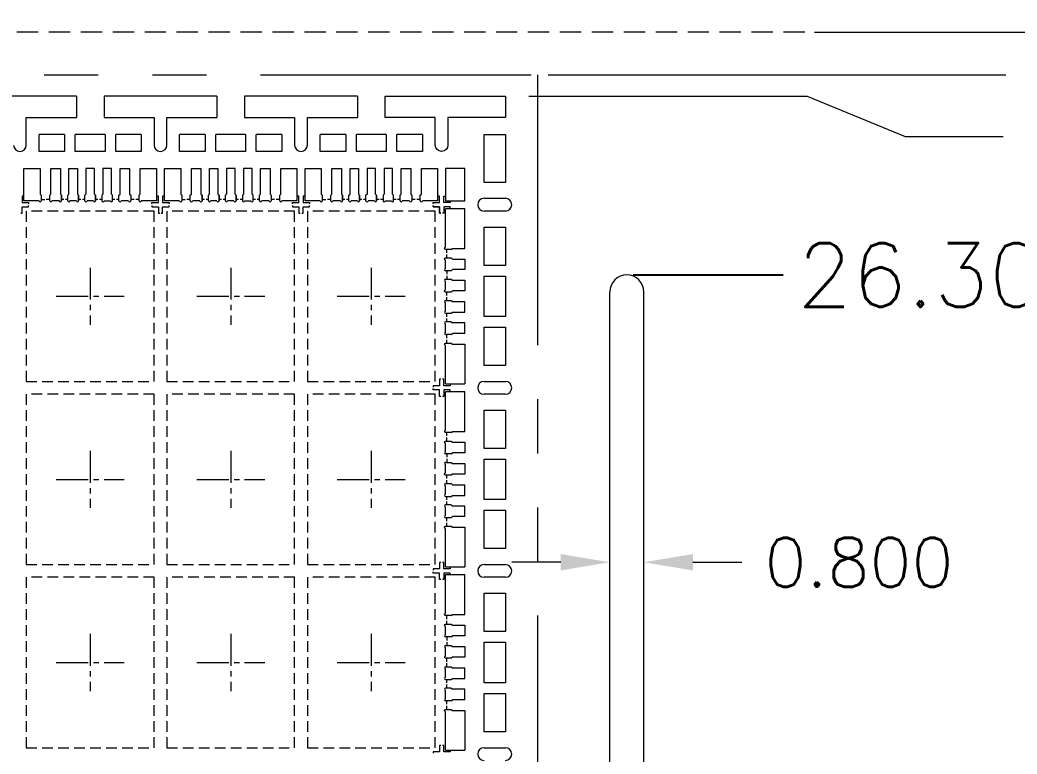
# Model space of a CAD drawing. Extents: x 1532 to 1650, y 120 to 288.
# Drawn here: x 1605.51 to 1628.92, y 253.35 to 270.58 of the extents above; entities that cross this region are included whole.
import ezdxf

# ---------------------------------------------------------------- set-up
doc = ezdxf.new("R2010")
doc.units = 0
doc.header["$MEASUREMENT"] = 0
for name, pattern in [('CENTER', [2, 1.25, -0.25, 0.25, -0.25]), ('CENTER2', [1.125, 0.75, -0.125, 0.125, -0.125]), ('DASHED', [0.75, 0.5, -0.25]), ('HIDDEN', [0.375, 0.25, -0.125]), ('PHANTOM2', [31.75, 15.875, -3.175, 3.175, -3.175, 3.175, -3.175])]:
    doc.linetypes.add(name, pattern=pattern)
for name, color, linetype in [('1D', 4, 'Continuous'), ('LFBOTTOM', 4, 'Continuous'), ('LFTOP', 7, 'Continuous'), ('中心线', 1, 'CENTER2'), ('标注', 4, 'Continuous')]:
    doc.layers.add(name, color=color, linetype=linetype)
doc.layers.add('PKG', color=2, linetype='CENTER', lineweight=35)
doc.styles.add('SIMPLEX', font='SIMPLEX')
doc.dimstyles.new('2-0', dxfattribs={"dimtxt": 0.08, "dimasz": 0.12, "dimexe": 0.05, "dimexo": 0.025, "dimgap": 0.025, "dimtad": 0, "dimdec": 3, "dimzin": 1, "dimdsep": 46, "dimtxsty": 'SIMPLEX', "dimcen": 0.05, "dimadec": 0, "dimazin": 0, "dimtfac": 1, "dimtdec": 3, "dimtmove": 0, "dimatfit": 3, "dimfxl": 1, "dimarcsym": 0})

# ---------------------------------------------------------------- blocks, each defined once
blk = doc.blocks.new('*D25')
at = {"layer": 'Defpoints', "color": 0, "transparency": 16777216}
for p in [(1105.622, -491.735), (1109.294, -491.735), (1074.872, -518.035)]:
    blk.add_point(p, dxfattribs=at)
at = {"layer": '标注', "color": 0, "lineweight": -2, "transparency": 16777216}
blk.add_line((1105.772, -491.735), (1109.294, -491.735), dxfattribs=at)
at = {"layer": '标注', "color": 0, "lineweight": 0, "transparency": 16777216, "insert": (1113.158, -491.735), "char_height": 1.5, "attachment_point": 5, "style": 'SIMPLEX'}
blk.add_mtext('26.300', dxfattribs=at)

msp = doc.modelspace()

# ---------------------------------------------------------------- linework, layer by layer
at = {"lineweight": 0}
for p, q in [((1606.833, 268.7959), (1604.183, 268.7959)), ((1606.833, 268.7959), (1606.833, 268.2959)), ((1610.133, 268.7959), (1607.483, 268.7959)), ((1607.483, 268.7959), (1607.483, 268.2959)), ((1610.133, 268.7959), (1610.133, 268.2959)), ((1613.433, 268.7959), (1610.783, 268.7959)), ((1610.783, 268.7959), (1610.783, 268.2959)), ((1613.433, 268.7959), (1613.433, 268.2959)), ((1605.658, 268.2959), (1606.833, 268.2959)), ((1605.658, 267.6459), (1605.658, 268.2959)), ((1607.483, 268.2959), (1608.658, 268.2959)), ((1608.658, 268.2959), (1608.658, 267.6459)), ((1608.958, 268.2959), (1610.133, 268.2959)), ((1608.958, 267.6459), (1608.958, 268.2959)), ((1610.783, 268.2959), (1611.958, 268.2959)), ((1611.958, 268.2959), (1611.958, 267.6459)), ((1612.258, 268.2959), (1613.433, 268.2959)), ((1612.258, 267.6459), (1612.258, 268.2959)), ((1606.558, 267.8959), (1605.958, 267.8959)), ((1607.508, 267.8959), (1606.808, 267.8959)), ((1608.358, 267.8959), (1607.758, 267.8959)), ((1609.858, 267.8959), (1609.258, 267.8959)), ((1610.808, 267.8959), (1610.108, 267.8959)), ((1611.658, 267.8959), (1611.058, 267.8959)), ((1613.158, 267.8959), (1612.558, 267.8959)), ((1614.108, 267.8959), (1613.408, 267.8959)), ((1614.958, 267.8959), (1614.358, 267.8959)), ((1616.4057, 266.3959), (1616.9057, 266.3959)), ((1616.9057, 266.0959), (1616.4057, 266.0959)), ((1619.358, 241.9959), (1619.358, 264.1959)), ((1620.158, 241.9959), (1620.158, 264.1959)), ((1616.4057, 262.0959), (1616.9057, 262.0959)), ((1616.9057, 261.7959), (1616.4057, 261.7959)), ((1616.4057, 257.7959), (1616.9057, 257.7959)), ((1616.9057, 257.4959), (1616.4057, 257.4959)), ((1616.4057, 253.4959), (1616.9057, 253.4959))]:
    msp.add_line(p, q, dxfattribs=at)
msp.add_lwpolyline([(1614.083, 268.7959), (1616.9057, 268.7959), (1616.9057, 268.2959), (1615.558, 268.2959), (1615.558, 267.6459, -1), (1615.258, 267.6459), (1615.258, 268.2959), (1614.083, 268.2959)], format="xyb", close=True, dxfattribs=at)
for points in [[(1606.558, 267.8959), (1606.558, 267.4959), (1605.958, 267.4959), (1605.958, 267.8959)], [(1607.508, 267.8959), (1607.508, 267.4959), (1606.808, 267.4959), (1606.808, 267.8959)], [(1608.358, 267.8959), (1608.358, 267.4959), (1607.758, 267.4959), (1607.758, 267.8959)], [(1609.858, 267.8959), (1609.858, 267.4959), (1609.258, 267.4959), (1609.258, 267.8959)], [(1610.808, 267.8959), (1610.808, 267.4959), (1610.108, 267.4959), (1610.108, 267.8959)], [(1611.658, 267.8959), (1611.658, 267.4959), (1611.058, 267.4959), (1611.058, 267.8959)], [(1613.158, 267.8959), (1613.158, 267.4959), (1612.558, 267.4959), (1612.558, 267.8959)], [(1614.108, 267.8959), (1614.108, 267.4959), (1613.408, 267.4959), (1613.408, 267.8959)], [(1614.958, 267.8959), (1614.958, 267.4959), (1614.358, 267.4959), (1614.358, 267.8959)]]:
    msp.add_lwpolyline(points, dxfattribs=at)
at = {"lineweight": 0, "ltscale": 10}
for points in [[(1616.4057, 267.8959), (1616.9057, 267.8959), (1616.9057, 266.7708), (1616.4057, 266.7708)], [(1616.4057, 265.7208), (1616.9057, 265.7208), (1616.9057, 264.8208), (1616.4057, 264.8208)], [(1616.4057, 264.5708), (1616.9057, 264.5708), (1616.9057, 263.6208), (1616.4057, 263.6208)], [(1616.4057, 263.3708), (1616.9057, 263.3708), (1616.9057, 262.4708), (1616.4057, 262.4708)], [(1616.4057, 261.4208), (1616.9057, 261.4208), (1616.9057, 260.5208), (1616.4057, 260.5208)], [(1616.4057, 260.2708), (1616.9057, 260.2708), (1616.9057, 259.3208), (1616.4057, 259.3208)], [(1616.4057, 259.0708), (1616.9057, 259.0708), (1616.9057, 258.1708), (1616.4057, 258.1708)], [(1616.4057, 257.1208), (1616.9057, 257.1208), (1616.9057, 256.2208), (1616.4057, 256.2208)], [(1616.4057, 255.9708), (1616.9057, 255.9708), (1616.9057, 255.0208), (1616.4057, 255.0208)], [(1616.4057, 254.7708), (1616.9057, 254.7708), (1616.9057, 253.8708), (1616.4057, 253.8708)]]:
    msp.add_lwpolyline(points, close=True, dxfattribs=at)
at = {"lineweight": 0}
for centre, radius, start, end in [((1605.508, 267.6459), 0.15, 180, 360), ((1608.808, 267.6459), 0.15, 180, 360), ((1612.108, 267.6459), 0.15, 180, 360), ((1616.4057, 266.2459), 0.15, 90, 270), ((1616.9057, 266.2459), 0.15, 270, 90), ((1619.758, 264.1959), 0.4, 0, 180), ((1616.4057, 261.9459), 0.15, 90, 270), ((1616.9057, 261.9459), 0.15, 270, 90), ((1616.4057, 257.6459), 0.15, 90, 270), ((1616.9057, 257.6459), 0.15, 270, 90), ((1616.4057, 253.3459), 0.15, 90, 270), ((1616.9057, 253.3459), 0.15, 270, 90)]:
    msp.add_arc(centre, radius, start, end, dxfattribs=at)
at = {"layer": '1D', "color": 4, "linetype": 'PHANTOM2', "lineweight": 0, "ltscale": 0.4}
for p, q in [((1560.358, 269.2959), (1617.658, 269.2959)), ((1617.658, 269.2959), (1617.658, 207.2959))]:
    msp.add_line(p, q, dxfattribs=at)
at = {"layer": '1D', "linetype": 'DASHED', "lineweight": 0}
msp.add_lwpolyline([(1623.9367, 270.2959), (1554.158, 270.2959), (1554.158, 206.2959), (1623.9367, 206.2959)], dxfattribs=at)
at = {"layer": 'LFBOTTOM', "linetype": 'HIDDEN', "lineweight": 0}
for p, q in [((1606.008, 266.3659), (1606.089, 266.3659)), ((1606.208, 266.3659), (1606.127, 266.3659)), ((1609.308, 266.3659), (1609.389, 266.3659)), ((1609.508, 266.3659), (1609.427, 266.3659)), ((1612.608, 266.3659), (1612.689, 266.3659)), ((1612.808, 266.3659), (1612.727, 266.3659))]:
    msp.add_line(p, q, dxfattribs=at)
at = {"layer": 'LFBOTTOM', "linetype": 'HIDDEN', "lineweight": 0, "ltscale": 0.2}
for p, q in [((1615.528, 264.6959), (1615.528, 264.6149)), ((1615.528, 264.5769), (1615.528, 264.4959)), ((1615.528, 263.6149), (1615.528, 263.6959)), ((1615.528, 263.4959), (1615.528, 263.5769)), ((1615.528, 260.3959), (1615.528, 260.3149)), ((1615.528, 260.2769), (1615.528, 260.1959)), ((1615.528, 259.3149), (1615.528, 259.3959)), ((1615.528, 259.1959), (1615.528, 259.2769)), ((1615.528, 256.0959), (1615.528, 256.0149)), ((1615.528, 255.9769), (1615.528, 255.8959)), ((1615.528, 255.0149), (1615.528, 255.0959)), ((1615.528, 254.8959), (1615.528, 254.9769))]:
    msp.add_line(p, q, dxfattribs=at)
at = {"layer": 'LFBOTTOM', "lineweight": 0}
for points in [[(1605.603, 266.4459), (1605.558, 266.4459), (1605.558, 266.2959), (1605.708, 266.2959), (1605.708, 266.2649)], [(1608.608, 266.2649), (1608.608, 266.2959), (1608.758, 266.2959), (1608.758, 266.4459), (1608.713, 266.4459)], [(1608.903, 266.4459), (1608.858, 266.4459), (1608.858, 266.2959), (1609.008, 266.2959), (1609.008, 266.2649)], [(1611.908, 266.2649), (1611.908, 266.2959), (1612.058, 266.2959), (1612.058, 266.4459), (1612.013, 266.4459)], [(1612.203, 266.4459), (1612.158, 266.4459), (1612.158, 266.2959), (1612.308, 266.2959), (1612.308, 266.2649)], [(1615.208, 266.2649), (1615.208, 266.2959), (1615.358, 266.2959), (1615.358, 266.4459), (1615.313, 266.4459)], [(1615.608, 266.3409), (1615.608, 266.2959), (1615.458, 266.2959), (1615.458, 266.4459), (1615.503, 266.4459)], [(1605.527, 266.0459), (1605.558, 266.0459), (1605.558, 266.1959), (1605.708, 266.1959), (1605.708, 266.2269)], [(1608.608, 266.2269), (1608.608, 266.1959), (1608.758, 266.1959), (1608.758, 266.0459), (1608.789, 266.0459)], [(1608.827, 266.0459), (1608.858, 266.0459), (1608.858, 266.1959), (1609.008, 266.1959), (1609.008, 266.2269)], [(1611.908, 266.2269), (1611.908, 266.1959), (1612.058, 266.1959), (1612.058, 266.0459), (1612.089, 266.0459)], [(1612.127, 266.0459), (1612.158, 266.0459), (1612.158, 266.1959), (1612.308, 266.1959), (1612.308, 266.2269)], [(1615.208, 266.2269), (1615.208, 266.1959), (1615.358, 266.1959), (1615.358, 266.0459), (1615.389, 266.0459)], [(1615.389, 266.0459), (1615.358, 266.0459), (1615.358, 266.1959), (1615.208, 266.1959), (1615.208, 266.2269)], [(1615.608, 266.1509), (1615.608, 266.1959), (1615.458, 266.1959), (1615.458, 266.0459), (1615.427, 266.0459)], [(1615.389, 262.1459), (1615.358, 262.1459), (1615.358, 261.9959), (1615.208, 261.9959), (1615.208, 261.9649)], [(1615.608, 262.0409), (1615.608, 261.9959), (1615.458, 261.9959), (1615.458, 262.1459), (1615.427, 262.1459)], [(1615.389, 261.7459), (1615.358, 261.7459), (1615.358, 261.8959), (1615.208, 261.8959), (1615.208, 261.9269)], [(1615.608, 261.8509), (1615.608, 261.8959), (1615.458, 261.8959), (1615.458, 261.7459), (1615.427, 261.7459)], [(1615.389, 257.8459), (1615.358, 257.8459), (1615.358, 257.6959), (1615.208, 257.6959), (1615.208, 257.6649)], [(1615.608, 257.7409), (1615.608, 257.6959), (1615.458, 257.6959), (1615.458, 257.8459), (1615.427, 257.8459)], [(1615.389, 257.4459), (1615.358, 257.4459), (1615.358, 257.5959), (1615.208, 257.5959), (1615.208, 257.6269)], [(1615.608, 257.5509), (1615.608, 257.5959), (1615.458, 257.5959), (1615.458, 257.4459), (1615.427, 257.4459)], [(1615.389, 253.5459), (1615.358, 253.5459), (1615.358, 253.3959), (1615.208, 253.3959), (1615.208, 253.3649)], [(1615.608, 253.4409), (1615.608, 253.3959), (1615.458, 253.3959), (1615.458, 253.5459), (1615.427, 253.5459)]]:
    msp.add_lwpolyline(points, dxfattribs=at)
at = {"layer": 'LFBOTTOM', "linetype": 'ByBlock', "lineweight": 0}
for points in [[(1606.539, 266.3659), (1606.483, 266.3659)], [(1606.633, 266.3659), (1606.577, 266.3659)], [(1606.939, 266.3659), (1606.883, 266.3659)], [(1607.033, 266.3659), (1606.977, 266.3659)], [(1607.339, 266.3659), (1607.283, 266.3659)], [(1607.433, 266.3659), (1607.377, 266.3659)], [(1607.739, 266.3659), (1607.683, 266.3659)], [(1607.833, 266.3659), (1607.777, 266.3659)], [(1608.189, 266.3659), (1608.108, 266.3659)], [(1608.308, 266.3659), (1608.227, 266.3659)], [(1609.839, 266.3659), (1609.783, 266.3659)], [(1609.933, 266.3659), (1609.877, 266.3659)], [(1610.239, 266.3659), (1610.183, 266.3659)], [(1610.333, 266.3659), (1610.277, 266.3659)], [(1610.639, 266.3659), (1610.583, 266.3659)], [(1610.733, 266.3659), (1610.677, 266.3659)], [(1611.039, 266.3659), (1610.983, 266.3659)], [(1611.133, 266.3659), (1611.077, 266.3659)], [(1611.489, 266.3659), (1611.408, 266.3659)], [(1611.608, 266.3659), (1611.527, 266.3659)], [(1613.139, 266.3659), (1613.083, 266.3659)], [(1613.233, 266.3659), (1613.177, 266.3659)], [(1613.539, 266.3659), (1613.483, 266.3659)], [(1613.633, 266.3659), (1613.577, 266.3659)], [(1613.939, 266.3659), (1613.883, 266.3659)], [(1614.033, 266.3659), (1613.977, 266.3659)], [(1614.339, 266.3659), (1614.283, 266.3659)], [(1614.433, 266.3659), (1614.377, 266.3659)], [(1614.789, 266.3659), (1614.708, 266.3659)], [(1614.908, 266.3659), (1614.827, 266.3659)]]:
    msp.add_lwpolyline(points, dxfattribs=at)
at = {"layer": 'LFBOTTOM', "linetype": 'HIDDEN', "lineweight": 0, "ltscale": 0.2}
for points in [[(1615.528, 265.1149), (1615.528, 265.1959)], [(1615.528, 264.9959), (1615.528, 265.0769)], [(1615.528, 264.1149), (1615.528, 264.1959)], [(1615.528, 263.9959), (1615.528, 264.0769)], [(1615.528, 263.1149), (1615.528, 263.1959)], [(1615.528, 262.9959), (1615.528, 263.0769)], [(1615.528, 260.8149), (1615.528, 260.8959)], [(1615.528, 260.6959), (1615.528, 260.7769)], [(1615.528, 259.8149), (1615.528, 259.8959)], [(1615.528, 259.6959), (1615.528, 259.7769)], [(1615.528, 258.8149), (1615.528, 258.8959)], [(1615.528, 258.6959), (1615.528, 258.7769)], [(1615.528, 256.5149), (1615.528, 256.5959)], [(1615.528, 256.3959), (1615.528, 256.4769)], [(1615.528, 255.5149), (1615.528, 255.5959)], [(1615.528, 255.3959), (1615.528, 255.4769)], [(1615.528, 254.5149), (1615.528, 254.5959)], [(1615.528, 254.3959), (1615.528, 254.4769)]]:
    msp.add_lwpolyline(points, dxfattribs=at)
at = {"layer": 'LFTOP', "linetype": 'ByBlock', "lineweight": 0}
for p, q in [((1605.603, 266.3409), (1605.603, 267.0959)), ((1605.603, 267.0959), (1605.983, 267.0959)), ((1605.983, 267.0959), (1605.983, 266.4959)), ((1606.233, 266.4959), (1606.233, 267.0959)), ((1606.233, 267.0959), (1606.458, 267.0959)), ((1606.458, 267.0959), (1606.458, 266.4959)), ((1606.658, 266.4959), (1606.658, 267.0959)), ((1606.658, 267.0959), (1606.858, 267.0959)), ((1606.858, 267.0959), (1606.858, 266.4959)), ((1607.258, 267.0959), (1607.058, 267.0959)), ((1607.058, 267.0959), (1607.058, 266.4959)), ((1607.258, 266.4959), (1607.258, 267.0959)), ((1607.658, 267.0959), (1607.458, 267.0959)), ((1607.458, 267.0959), (1607.458, 266.4959)), ((1607.658, 266.4959), (1607.658, 267.0959)), ((1607.858, 267.0959), (1608.083, 267.0959)), ((1607.858, 266.4959), (1607.858, 267.0959)), ((1608.083, 267.0959), (1608.083, 266.4959)), ((1608.333, 266.4959), (1608.333, 267.0959)), ((1608.333, 267.0959), (1608.713, 267.0959)), ((1608.713, 267.0959), (1608.713, 266.3409)), ((1608.903, 266.3409), (1608.903, 267.0959)), ((1608.903, 267.0959), (1609.283, 267.0959)), ((1609.283, 267.0959), (1609.283, 266.4959)), ((1609.533, 266.4959), (1609.533, 267.0959)), ((1609.533, 267.0959), (1609.758, 267.0959)), ((1609.758, 267.0959), (1609.758, 266.4959)), ((1609.958, 266.4959), (1609.958, 267.0959)), ((1609.958, 267.0959), (1610.158, 267.0959)), ((1610.158, 267.0959), (1610.158, 266.4959)), ((1610.558, 267.0959), (1610.358, 267.0959)), ((1610.358, 267.0959), (1610.358, 266.4959)), ((1610.558, 266.4959), (1610.558, 267.0959)), ((1610.958, 267.0959), (1610.758, 267.0959)), ((1610.758, 267.0959), (1610.758, 266.4959)), ((1610.958, 266.4959), (1610.958, 267.0959)), ((1611.158, 267.0959), (1611.383, 267.0959)), ((1611.158, 266.4959), (1611.158, 267.0959)), ((1611.383, 267.0959), (1611.383, 266.4959)), ((1611.633, 266.4959), (1611.633, 267.0959)), ((1611.633, 267.0959), (1612.013, 267.0959)), ((1612.013, 267.0959), (1612.013, 266.3409)), ((1612.203, 266.3409), (1612.203, 267.0959)), ((1612.203, 267.0959), (1612.583, 267.0959)), ((1612.583, 267.0959), (1612.583, 266.4959)), ((1612.833, 266.4959), (1612.833, 267.0959)), ((1612.833, 267.0959), (1613.058, 267.0959)), ((1613.058, 267.0959), (1613.058, 266.4959)), ((1613.258, 266.4959), (1613.258, 267.0959)), ((1613.258, 267.0959), (1613.458, 267.0959)), ((1613.458, 267.0959), (1613.458, 266.4959)), ((1613.858, 267.0959), (1613.658, 267.0959)), ((1613.658, 267.0959), (1613.658, 266.4959)), ((1613.858, 266.4959), (1613.858, 267.0959)), ((1614.258, 267.0959), (1614.058, 267.0959)), ((1614.058, 267.0959), (1614.058, 266.4959)), ((1614.258, 266.4959), (1614.258, 267.0959)), ((1614.458, 267.0959), (1614.683, 267.0959)), ((1614.458, 266.4959), (1614.458, 267.0959)), ((1614.683, 267.0959), (1614.683, 266.4959)), ((1614.933, 266.4959), (1614.933, 267.0959)), ((1614.933, 267.0959), (1615.313, 267.0959)), ((1615.313, 267.0959), (1615.313, 266.3409)), ((1615.9557, 267.0959), (1615.503, 267.0959)), ((1615.503, 267.0959), (1615.503, 266.3409)), ((1615.9557, 266.3409), (1615.9557, 267.0959)), ((1605.983, 266.4959), (1606.008, 266.4709)), ((1606.008, 266.4709), (1606.008, 266.3409)), ((1606.208, 266.4709), (1606.233, 266.4959)), ((1606.208, 266.3409), (1606.208, 266.4709)), ((1606.458, 266.4959), (1606.483, 266.4709)), ((1606.483, 266.4709), (1606.483, 266.3409)), ((1606.633, 266.4709), (1606.658, 266.4959)), ((1606.633, 266.3409), (1606.633, 266.4709)), ((1606.858, 266.4959), (1606.883, 266.4709)), ((1606.883, 266.4709), (1606.883, 266.3409)), ((1607.058, 266.4959), (1607.033, 266.4709)), ((1607.033, 266.3409), (1607.033, 266.4709)), ((1607.283, 266.4709), (1607.258, 266.4959)), ((1607.283, 266.4709), (1607.283, 266.3409)), ((1607.458, 266.4959), (1607.433, 266.4709)), ((1607.433, 266.4709), (1607.433, 266.3409)), ((1607.683, 266.4709), (1607.658, 266.4959)), ((1607.683, 266.3409), (1607.683, 266.4709)), ((1607.833, 266.4709), (1607.858, 266.4959)), ((1607.833, 266.3409), (1607.833, 266.4709)), ((1608.083, 266.4959), (1608.108, 266.4709)), ((1608.108, 266.4709), (1608.108, 266.3409)), ((1608.308, 266.4709), (1608.333, 266.4959)), ((1608.308, 266.3409), (1608.308, 266.4709)), ((1609.283, 266.4959), (1609.308, 266.4709)), ((1609.308, 266.4709), (1609.308, 266.3409)), ((1609.508, 266.4709), (1609.533, 266.4959)), ((1609.508, 266.3409), (1609.508, 266.4709)), ((1609.758, 266.4959), (1609.783, 266.4709)), ((1609.783, 266.4709), (1609.783, 266.3409)), ((1609.933, 266.4709), (1609.958, 266.4959)), ((1609.933, 266.3409), (1609.933, 266.4709)), ((1610.158, 266.4959), (1610.183, 266.4709)), ((1610.183, 266.4709), (1610.183, 266.3409)), ((1610.358, 266.4959), (1610.333, 266.4709)), ((1610.333, 266.3409), (1610.333, 266.4709)), ((1610.583, 266.4709), (1610.558, 266.4959)), ((1610.583, 266.4709), (1610.583, 266.3409)), ((1610.758, 266.4959), (1610.733, 266.4709)), ((1610.733, 266.4709), (1610.733, 266.3409)), ((1610.983, 266.4709), (1610.958, 266.4959)), ((1610.983, 266.3409), (1610.983, 266.4709)), ((1611.133, 266.4709), (1611.158, 266.4959)), ((1611.133, 266.3409), (1611.133, 266.4709)), ((1611.383, 266.4959), (1611.408, 266.4709)), ((1611.408, 266.4709), (1611.408, 266.3409)), ((1611.608, 266.4709), (1611.633, 266.4959)), ((1611.608, 266.3409), (1611.608, 266.4709)), ((1612.583, 266.4959), (1612.608, 266.4709)), ((1612.608, 266.4709), (1612.608, 266.3409)), ((1612.808, 266.4709), (1612.833, 266.4959)), ((1612.808, 266.3409), (1612.808, 266.4709)), ((1613.058, 266.4959), (1613.083, 266.4709)), ((1613.083, 266.4709), (1613.083, 266.3409)), ((1613.233, 266.4709), (1613.258, 266.4959)), ((1613.233, 266.3409), (1613.233, 266.4709)), ((1613.458, 266.4959), (1613.483, 266.4709)), ((1613.483, 266.4709), (1613.483, 266.3409)), ((1613.658, 266.4959), (1613.633, 266.4709)), ((1613.633, 266.3409), (1613.633, 266.4709)), ((1613.883, 266.4709), (1613.858, 266.4959)), ((1613.883, 266.4709), (1613.883, 266.3409)), ((1614.058, 266.4959), (1614.033, 266.4709)), ((1614.033, 266.4709), (1614.033, 266.3409)), ((1614.283, 266.4709), (1614.258, 266.4959)), ((1614.283, 266.3409), (1614.283, 266.4709)), ((1614.433, 266.4709), (1614.458, 266.4959)), ((1614.433, 266.3409), (1614.433, 266.4709)), ((1614.683, 266.4959), (1614.708, 266.4709)), ((1614.708, 266.4709), (1614.708, 266.3409)), ((1614.908, 266.4709), (1614.933, 266.4959)), ((1614.908, 266.3409), (1614.908, 266.4709)), ((1605.958, 266.3409), (1605.603, 266.3409)), ((1606.433, 266.3409), (1606.258, 266.3409)), ((1606.833, 266.3409), (1606.683, 266.3409)), ((1607.233, 266.3409), (1607.083, 266.3409)), ((1607.483, 266.3409), (1607.633, 266.3409)), ((1608.058, 266.3409), (1607.883, 266.3409)), ((1608.713, 266.3409), (1608.358, 266.3409)), ((1609.258, 266.3409), (1608.903, 266.3409)), ((1609.733, 266.3409), (1609.558, 266.3409)), ((1610.133, 266.3409), (1609.983, 266.3409)), ((1610.533, 266.3409), (1610.383, 266.3409)), ((1610.783, 266.3409), (1610.933, 266.3409)), ((1611.358, 266.3409), (1611.183, 266.3409)), ((1612.013, 266.3409), (1611.658, 266.3409)), ((1612.558, 266.3409), (1612.203, 266.3409)), ((1613.033, 266.3409), (1612.858, 266.3409)), ((1613.433, 266.3409), (1613.283, 266.3409)), ((1613.833, 266.3409), (1613.683, 266.3409)), ((1614.083, 266.3409), (1614.233, 266.3409)), ((1614.658, 266.3409), (1614.483, 266.3409)), ((1615.313, 266.3409), (1614.958, 266.3409)), ((1615.503, 266.3409), (1615.9557, 266.3409))]:
    msp.add_line(p, q, dxfattribs=at)
at = {"layer": 'LFTOP', "linetype": 'Continuous', "lineweight": 0}
for p, q in [((1606.483, 266.3409), (1606.483, 266.4709)), ((1606.883, 266.3409), (1606.883, 266.4709)), ((1607.033, 266.3409), (1607.033, 266.4709)), ((1607.283, 266.3409), (1607.283, 266.4709)), ((1609.783, 266.3409), (1609.783, 266.4709)), ((1610.183, 266.3409), (1610.183, 266.4709)), ((1610.333, 266.3409), (1610.333, 266.4709)), ((1610.583, 266.3409), (1610.583, 266.4709)), ((1613.083, 266.3409), (1613.083, 266.4709)), ((1613.483, 266.3409), (1613.483, 266.4709)), ((1613.633, 266.3409), (1613.633, 266.4709)), ((1613.883, 266.3409), (1613.883, 266.4709))]:
    msp.add_line(p, q, dxfattribs=at)
at = {"layer": 'LFTOP', "color": 0, "linetype": 'ByBlock', "lineweight": 0}
for p, q in [((1615.9557, 266.1509), (1615.503, 266.1509)), ((1615.9557, 265.2209), (1615.9557, 266.1509)), ((1615.633, 265.1959), (1615.6619, 265.2209)), ((1615.6619, 265.2209), (1615.9557, 265.2209)), ((1615.503, 264.9959), (1615.633, 264.9959)), ((1615.633, 264.9959), (1615.6619, 264.9709)), ((1615.6619, 264.9709), (1615.9557, 264.9709)), ((1615.9557, 264.9709), (1615.9557, 264.7209)), ((1615.633, 264.6959), (1615.503, 264.6959)), ((1615.633, 264.6959), (1615.6643, 264.7209)), ((1615.9557, 264.7209), (1615.6643, 264.7209)), ((1615.633, 264.4959), (1615.6643, 264.4709)), ((1615.6643, 264.4709), (1615.9557, 264.4709)), ((1615.9557, 264.4709), (1615.9557, 264.2209)), ((1615.503, 263.7459), (1615.503, 263.9459)), ((1615.9557, 263.7209), (1615.9557, 263.9709)), ((1615.633, 263.6959), (1615.6643, 263.7209)), ((1615.6643, 263.7209), (1615.9557, 263.7209)), ((1615.633, 263.4959), (1615.503, 263.4959)), ((1615.503, 263.2459), (1615.503, 263.4459)), ((1615.633, 263.4959), (1615.6643, 263.4709)), ((1615.9557, 263.4709), (1615.6643, 263.4709)), ((1615.9557, 263.2209), (1615.9557, 263.4709)), ((1615.633, 263.1959), (1615.503, 263.1959)), ((1615.633, 263.1959), (1615.6619, 263.2209)), ((1615.9557, 263.2209), (1615.6619, 263.2209)), ((1615.633, 262.9959), (1615.6619, 262.9709)), ((1615.6619, 262.9709), (1615.9557, 262.9709)), ((1615.9557, 262.9709), (1615.9557, 262.0408)), ((1615.503, 262.0409), (1615.9557, 262.0408)), ((1615.9557, 261.8509), (1615.503, 261.8509)), ((1615.9557, 260.9209), (1615.9557, 261.8509)), ((1615.633, 260.8959), (1615.6619, 260.9209)), ((1615.6619, 260.9209), (1615.9557, 260.9209)), ((1615.503, 260.6959), (1615.633, 260.6959)), ((1615.633, 260.6959), (1615.6619, 260.6709)), ((1615.6619, 260.6709), (1615.9557, 260.6709)), ((1615.9557, 260.6709), (1615.9557, 260.4209)), ((1615.633, 260.3959), (1615.503, 260.3959)), ((1615.633, 260.3959), (1615.6643, 260.4209)), ((1615.9557, 260.4209), (1615.6643, 260.4209)), ((1615.633, 260.1959), (1615.6643, 260.1709)), ((1615.6643, 260.1709), (1615.9557, 260.1709)), ((1615.9557, 260.1709), (1615.9557, 259.9209)), ((1615.9557, 259.4209), (1615.9557, 259.6709)), ((1615.503, 259.4459), (1615.503, 259.6459)), ((1615.633, 259.3959), (1615.6643, 259.4209)), ((1615.6643, 259.4209), (1615.9557, 259.4209)), ((1615.633, 259.1959), (1615.503, 259.1959)), ((1615.633, 259.1959), (1615.6643, 259.1709)), ((1615.503, 258.9459), (1615.503, 259.1459)), ((1615.9557, 259.1709), (1615.6643, 259.1709)), ((1615.9557, 258.9209), (1615.9557, 259.1709)), ((1615.633, 258.8959), (1615.503, 258.8959)), ((1615.633, 258.8959), (1615.6619, 258.9209)), ((1615.9557, 258.9209), (1615.6619, 258.9209)), ((1615.633, 258.6959), (1615.6619, 258.6709)), ((1615.6619, 258.6709), (1615.9557, 258.6709)), ((1615.9557, 258.6709), (1615.9557, 257.7408)), ((1615.503, 257.7409), (1615.9557, 257.7408)), ((1615.9557, 257.5509), (1615.503, 257.5509)), ((1615.9557, 256.6209), (1615.9557, 257.5509)), ((1615.633, 256.5959), (1615.6619, 256.6209)), ((1615.6619, 256.6209), (1615.9557, 256.6209)), ((1615.503, 256.3959), (1615.633, 256.3959)), ((1615.633, 256.3959), (1615.6619, 256.3709)), ((1615.6619, 256.3709), (1615.9557, 256.3709)), ((1615.9557, 256.3709), (1615.9557, 256.1209)), ((1615.633, 256.0959), (1615.503, 256.0959)), ((1615.633, 256.0959), (1615.6643, 256.1209)), ((1615.9557, 256.1209), (1615.6643, 256.1209)), ((1615.633, 255.8959), (1615.6643, 255.8709)), ((1615.6643, 255.8709), (1615.9557, 255.8709)), ((1615.9557, 255.8709), (1615.9557, 255.6209)), ((1615.503, 255.1459), (1615.503, 255.3459)), ((1615.9557, 255.1209), (1615.9557, 255.3709)), ((1615.633, 255.0959), (1615.6643, 255.1209)), ((1615.6643, 255.1209), (1615.9557, 255.1209)), ((1615.633, 254.8959), (1615.503, 254.8959)), ((1615.503, 254.6459), (1615.503, 254.8459)), ((1615.633, 254.8959), (1615.6643, 254.8709)), ((1615.9557, 254.8709), (1615.6643, 254.8709)), ((1615.9557, 254.6209), (1615.9557, 254.8709)), ((1615.633, 254.5959), (1615.503, 254.5959)), ((1615.633, 254.5959), (1615.6619, 254.6209)), ((1615.9557, 254.6209), (1615.6619, 254.6209)), ((1615.633, 254.3959), (1615.6619, 254.3709)), ((1615.6619, 254.3709), (1615.9557, 254.3709)), ((1615.9557, 254.3709), (1615.9557, 253.4408)), ((1615.503, 253.4409), (1615.9557, 253.4408))]:
    msp.add_line(p, q, dxfattribs=at)
at = {"layer": 'LFTOP', "color": 0, "linetype": 'Continuous', "lineweight": 0}
for p, q in [((1615.503, 264.4959), (1615.633, 264.4959)), ((1615.633, 264.1959), (1615.503, 264.1959)), ((1615.503, 263.9959), (1615.633, 263.9959)), ((1615.503, 263.6959), (1615.633, 263.6959)), ((1615.503, 262.9959), (1615.633, 262.9959)), ((1615.503, 260.1959), (1615.633, 260.1959)), ((1615.633, 259.8959), (1615.503, 259.8959)), ((1615.503, 259.6959), (1615.633, 259.6959)), ((1615.503, 259.3959), (1615.633, 259.3959)), ((1615.503, 258.6959), (1615.633, 258.6959)), ((1615.503, 255.8959), (1615.633, 255.8959)), ((1615.633, 255.5959), (1615.503, 255.5959)), ((1615.503, 255.3959), (1615.633, 255.3959)), ((1615.503, 255.0959), (1615.633, 255.0959)), ((1615.503, 254.3959), (1615.633, 254.3959))]:
    msp.add_line(p, q, dxfattribs=at)
at = {"layer": 'LFTOP', "color": 0, "linetype": 'ByBlock', "lineweight": 0}
for points in [[(1615.633, 265.1959), (1615.503, 265.1959, -1), (1615.503, 265.2459), (1615.503, 266.1509)], [(1615.503, 264.7459), (1615.503, 264.9459, -1), (1615.503, 264.9959)], [(1615.503, 264.1959, -1), (1615.503, 264.2459), (1615.503, 264.4459)], [(1615.503, 262.0409), (1615.503, 262.9459, -1), (1615.503, 262.9959)], [(1615.633, 260.8959), (1615.503, 260.8959, -1), (1615.503, 260.9459), (1615.503, 261.8509)], [(1615.503, 260.4459), (1615.503, 260.6459, -1), (1615.503, 260.6959)], [(1615.503, 259.8959, -1), (1615.503, 259.9459), (1615.503, 260.1459)], [(1615.503, 257.7409), (1615.503, 258.6459, -1), (1615.503, 258.6959)], [(1615.633, 256.5959), (1615.503, 256.5959, -1), (1615.503, 256.6459), (1615.503, 257.5509)], [(1615.503, 256.1459), (1615.503, 256.3459, -1), (1615.503, 256.3959)], [(1615.503, 255.5959, -1), (1615.503, 255.6459), (1615.503, 255.8459)], [(1615.503, 253.4409), (1615.503, 254.3459, -1), (1615.503, 254.3959)]]:
    msp.add_lwpolyline(points, format="xyb", dxfattribs=at)
for points in [[(1615.9557, 264.2209), (1615.6643, 264.2209), (1615.633, 264.1959)], [(1615.633, 263.9959), (1615.6643, 263.9709), (1615.9557, 263.9709)], [(1615.9557, 259.9209), (1615.6643, 259.9209), (1615.633, 259.8959)], [(1615.633, 259.6959), (1615.6643, 259.6709), (1615.9557, 259.6709)], [(1615.9557, 255.6209), (1615.6643, 255.6209), (1615.633, 255.5959)], [(1615.633, 255.3959), (1615.6643, 255.3709), (1615.9557, 255.3709)]]:
    msp.add_lwpolyline(points, dxfattribs=at)
at = {"layer": 'LFTOP', "linetype": 'ByBlock', "lineweight": 0}
for centre in [(1605.983, 266.3409), (1606.233, 266.3409), (1606.458, 266.3409), (1606.658, 266.3409), (1606.858, 266.3409), (1607.058, 266.3409), (1607.258, 266.3409), (1607.458, 266.3409), (1607.658, 266.3409), (1607.858, 266.3409), (1608.083, 266.3409), (1608.333, 266.3409), (1609.283, 266.3409), (1609.533, 266.3409), (1609.758, 266.3409), (1609.958, 266.3409), (1610.158, 266.3409), (1610.358, 266.3409), (1610.558, 266.3409), (1610.758, 266.3409), (1610.958, 266.3409), (1611.158, 266.3409), (1611.383, 266.3409), (1611.633, 266.3409), (1612.583, 266.3409), (1612.833, 266.3409), (1613.058, 266.3409), (1613.258, 266.3409), (1613.458, 266.3409), (1613.658, 266.3409), (1613.858, 266.3409), (1614.058, 266.3409), (1614.258, 266.3409), (1614.458, 266.3409), (1614.683, 266.3409), (1614.933, 266.3409)]:
    msp.add_arc(centre, 0.025, 180, 0, dxfattribs=at)
at = {"layer": 'LFTOP', "color": 0, "linetype": 'ByBlock', "lineweight": 0}
for centre in [(1615.503, 264.7209), (1615.503, 264.4709), (1615.503, 263.9709), (1615.503, 263.7209), (1615.503, 263.4709), (1615.503, 263.2209), (1615.503, 260.4209), (1615.503, 260.1709), (1615.503, 259.6709), (1615.503, 259.4209), (1615.503, 259.1709), (1615.503, 258.9209), (1615.503, 256.1209), (1615.503, 255.8709), (1615.503, 255.3709), (1615.503, 255.1209), (1615.503, 254.8709), (1615.503, 254.6209)]:
    msp.add_arc(centre, 0.025, 90, 270, dxfattribs=at)
at = {"layer": 'PKG', "linetype": 'HIDDEN', "lineweight": 0}
for points in [[(1605.658, 262.0959), (1608.658, 262.0959), (1608.658, 266.0959), (1605.658, 266.0959)], [(1608.958, 262.0959), (1611.958, 262.0959), (1611.958, 266.0959), (1608.958, 266.0959)], [(1612.258, 262.0959), (1615.258, 262.0959), (1615.258, 266.0959), (1612.258, 266.0959)], [(1605.658, 257.7959), (1608.658, 257.7959), (1608.658, 261.7959), (1605.658, 261.7959)], [(1608.958, 257.7959), (1611.958, 257.7959), (1611.958, 261.7959), (1608.958, 261.7959)], [(1612.258, 257.7959), (1615.258, 257.7959), (1615.258, 261.7959), (1612.258, 261.7959)], [(1605.658, 253.4959), (1608.658, 253.4959), (1608.658, 257.4959), (1605.658, 257.4959)], [(1608.958, 253.4959), (1611.958, 253.4959), (1611.958, 257.4959), (1608.958, 257.4959)], [(1612.258, 253.4959), (1615.258, 253.4959), (1615.258, 257.4959), (1612.258, 257.4959)]]:
    msp.add_lwpolyline(points, close=True, dxfattribs=at)
at = {"layer": '中心线', "linetype": 'CENTER2', "lineweight": 0}
for p, q in [((1607.158, 264.7665), (1607.158, 263.4252)), ((1610.458, 264.7665), (1610.458, 263.4252)), ((1613.758, 264.7665), (1613.758, 263.4252)), ((1606.3596, 264.0959), (1607.9564, 264.0959)), ((1609.6596, 264.0959), (1611.2564, 264.0959)), ((1612.9596, 264.0959), (1614.5564, 264.0959)), ((1607.158, 260.4665), (1607.158, 259.1252)), ((1610.458, 260.4665), (1610.458, 259.1252)), ((1613.758, 260.4665), (1613.758, 259.1252)), ((1606.3596, 259.7959), (1607.9564, 259.7959)), ((1609.6596, 259.7959), (1611.2564, 259.7959)), ((1612.9596, 259.7959), (1614.5564, 259.7959)), ((1607.158, 256.1665), (1607.158, 254.8252)), ((1610.458, 256.1665), (1610.458, 254.8252)), ((1613.758, 256.1665), (1613.758, 254.8252)), ((1606.3596, 255.4959), (1607.9564, 255.4959)), ((1609.6596, 255.4959), (1611.2564, 255.4959)), ((1612.9596, 255.4959), (1614.5564, 255.4959))]:
    msp.add_line(p, q, dxfattribs=at)
at = {"layer": '标注', "lineweight": 0}
for p, q in [((1624.1671, 270.2959), (1641.1927, 270.2959)), ((1617.908, 269.2959), (1628.661, 269.2959)), ((1617.458, 268.7959), (1623.9956, 268.7959)), ((1623.9956, 268.7959), (1626.2956, 267.8474)), ((1626.2956, 267.8474), (1628.5956, 267.8474)), ((1618.208, 257.8503), (1617.058, 257.8503)), ((1621.308, 257.8503), (1622.458, 257.8503))]:
    msp.add_line(p, q, dxfattribs=at)
for points in [[(1618.208, 258.042), (1618.208, 257.6587), (1619.358, 257.8503)], [(1621.308, 258.042), (1621.308, 257.6587), (1620.158, 257.8503)]]:
    msp.add_solid(points, dxfattribs=at)

# ---------------------------------------------------------------- texts
at = {"layer": '标注', "lineweight": 0, "insert": (1625.208, 257.8503), "char_height": 1.15, "attachment_point": 5, "style": 'SIMPLEX'}
msp.add_mtext('\\A1;0.800', dxfattribs=at)

# ---------------------------------------------------------------- dimensions: what is measured, and where the dimension line sits
at = {"layer": '标注', "lineweight": 0}
dim = msp.add_ordinate_dim(feature_location=(1619.758, 264.5959), offset=(3.6725, 0), dtype=0, origin=(1589.008, 238.2959), dimstyle='2-0', override={"dimtxt": 1.5, "dimasz": 0.5, "dimexo": 0.15, "dimgap": 0.15}, dxfattribs=at)
dim.commit()
dim.dimension.update_dxf_attribs({"geometry": '*D25', "text_midpoint": (1627.2947, 264.5959), "insert": (514.1363, 756.3311)})

doc.saveas('drawing.dxf')
